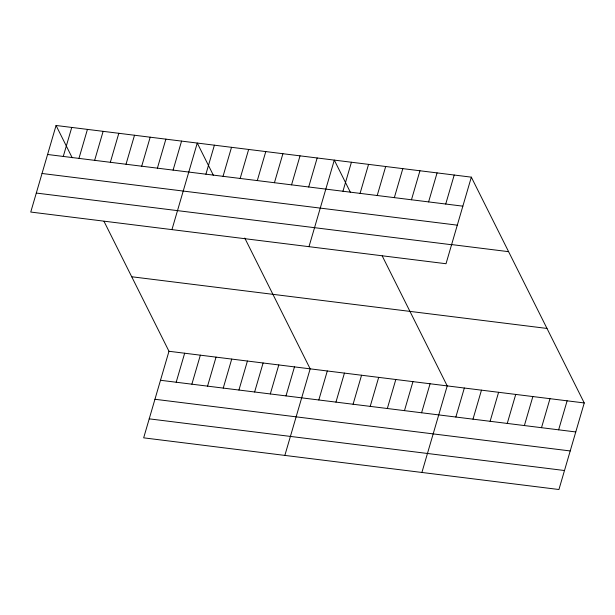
<?xml version="1.0" encoding="UTF-8"?>
<svg xmlns="http://www.w3.org/2000/svg" width="615" height="615" viewBox="0 0 615 615"><rect width="100%" height="100%" fill="white"/><g stroke="black" fill="none" stroke-linecap="round" stroke-linejoin="round"><path stroke-width="0.92" d="M56.065 125.483L30.75 212.052L446.021 263.727L471.336 177.158L56.065 125.483L72.209 157.771M63.268 156.433L71.755 127.436M78.958 158.386L87.438 129.388M94.649 160.338L103.128 131.341M110.339 162.291L118.818 133.294M126.021 164.243L134.508 135.246M141.711 166.196L150.191 137.191M157.402 168.149L165.881 139.144M173.092 170.101L181.571 141.096M171.946 229.618L197.261 143.049L213.405 175.337M205.91 174.183L214.389 145.186M103.989 221.315L168.979 351.273L143.664 437.842L558.935 489.517L584.25 402.948L471.336 177.158M223.037 176.321L231.517 147.316M176.182 382.23L184.661 353.225M240.165 178.45L248.652 149.445M191.872 384.175L200.352 355.178M257.301 180.579L265.78 151.582M207.562 386.128L216.042 357.131M274.428 182.717L282.908 153.712M223.245 388.08L231.724 359.083M291.556 184.846L300.035 155.841M238.935 390.033L247.415 361.036M308.684 186.975L317.171 157.97M254.625 391.986L263.105 362.988M308.984 246.677L334.299 160.108L350.442 192.395M270.308 393.938L278.795 364.933M342.947 191.242L351.426 162.237M285.998 395.891L294.477 366.886M360.075 193.371L368.562 164.366M284.853 455.415L310.168 368.839L244.755 238.036M377.21 195.501L385.69 166.504M318.816 399.973L327.295 370.976M394.338 197.638L402.817 168.633M335.951 402.11L344.431 373.105M411.466 199.767L419.953 170.762M353.079 404.24L361.559 375.235M428.601 201.897L437.08 172.892M370.207 406.369L378.686 377.372M445.729 204.034L454.208 175.029M387.335 408.506L395.822 379.501M404.47 410.635L412.949 381.631M421.598 412.765L430.077 383.76M421.898 472.466L447.213 385.897L382.223 255.94M455.861 417.032L464.34 388.027M472.989 419.161L481.468 390.156M490.117 421.29L498.596 392.293M507.252 423.428L515.731 394.423M524.38 425.557L532.859 396.552M541.508 427.686L549.987 398.689M558.635 429.824L567.122 400.819M47.586 154.488L462.857 206.163M42.028 173.484L457.306 225.159M451.502 244.562L508.597 251.673M36.308 193.056L451.579 244.732M131.718 276.758L546.989 328.441M168.979 351.273L584.25 402.948M160.492 380.278L575.771 431.953M154.942 399.273L570.213 450.949M149.214 418.846L564.493 470.521"/></g></svg>
